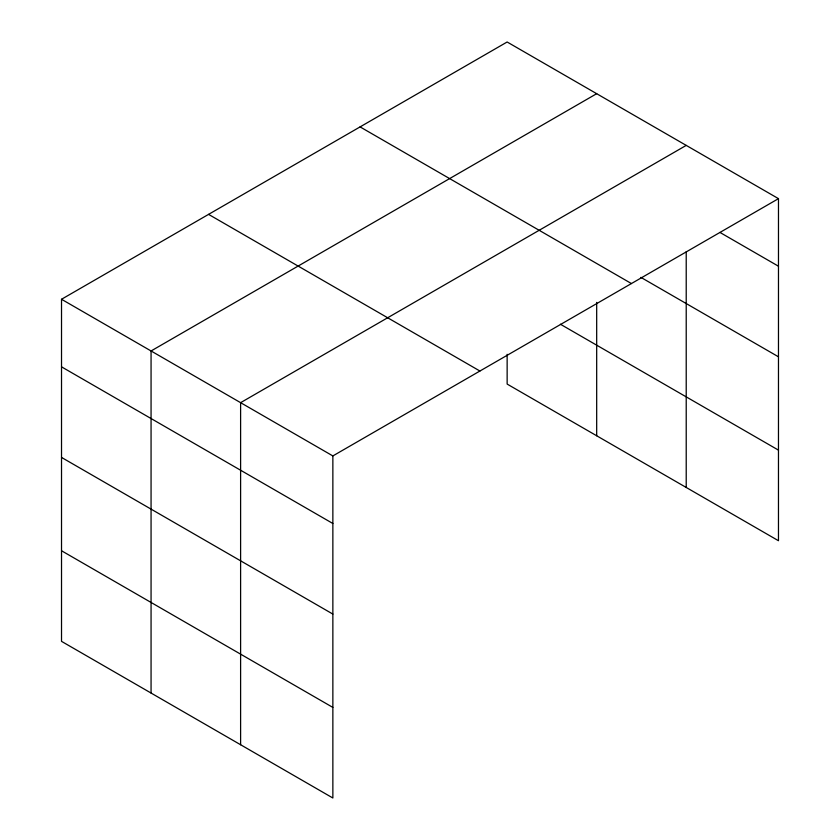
<?xml version="1.0" encoding="UTF-8"?>
<svg xmlns="http://www.w3.org/2000/svg" width="840" height="840" viewBox="0 0 840 840"><rect width="100%" height="100%" fill="white"/><g stroke="black" fill="none" stroke-linecap="round" stroke-linejoin="round"><path stroke-width="1.26" d="M778.481 198.65L507.14 42L61.52 299.271L61.52 641.351L332.861 798L332.861 455.931L778.481 198.65L778.47 540.729L507.14 384.069L507.14 354.312M686.217 251.78L686.217 487.463M596.683 93.692L151.064 350.973L151.064 693.042M686.217 145.394L240.608 402.665L240.608 744.734M719.975 232.439L778.481 266.217M640.889 277.368L778.47 356.811M360.087 126.903L631.418 283.553M560.417 324.24L778.47 450.135M208.583 214.379L479.913 371.028M61.52 299.271L332.861 455.931M61.52 366.839L332.861 523.499M61.52 457.422L332.861 614.082M61.52 550.756L332.861 707.417M596.683 302.4L596.683 435.771"/></g></svg>
